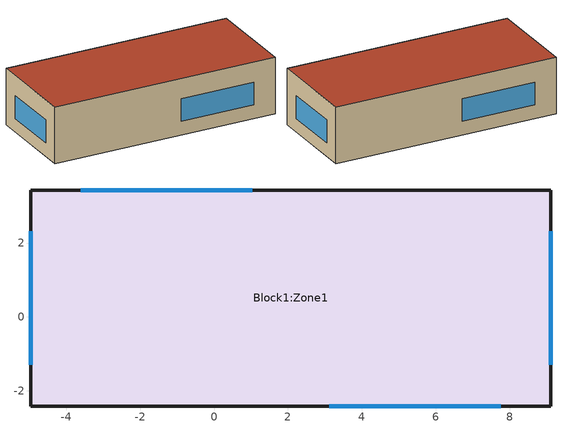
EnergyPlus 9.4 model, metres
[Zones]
Block1:Zone1
 floor ground (Project ground floor): 9.11,-2.41 -4.95,-2.41 -4.95,3.44 9.11,3.44 z0
 wall outside (Project wall): 9.11,-2.41 9.11,3.44 -4.95,3.44 -4.95,-2.41 9.11,-2.41 z0:3.5
 window (1001): 9.11,-1.29 9.11,2.31 / -4.95,2.31 -4.95,-1.29 z0.84:2.26
 window x2 (1001): 1.03,3.44 -3.61,3.44 / 3.13,-2.41 7.76,-2.41 z0.84:2.26
 roof outside (Project flat roof): -4.95,-2.41 9.11,-2.41 9.11,3.44 -4.95,3.44 z3.5
[Building]
Building: North Axis=0; Terrain=Suburbs; Loads Convergence Tolerance Value=0.04; Temperature Convergence Tolerance Value=0.4; Solar Distribution=FullExterior; Maximum Number of Warmup Days=25; Minimum Number of Warmup Days=6
[Site:Location]
Untitled (O1-O1:31-12)  (01-01:31-12): Latitude=40.45; Longitude=-3.55; Time Zone=1; Elevation=582
[SizingPeriod:DesignDay] Day of Month=15; Humidity Condition Type=WetBulb; Barometric Pressure=94525.9; Wind Direction=0; Rain Indicator=No; Snow Indicator=No
Name | Month | Day Type | Maximum DryBulb Temperature | Daily DryBulb Temperature Range | Wetbulb or DewPoint at Maximum DryBulb | Wind Speed | Daylight Saving Time Indicator | Solar Model Indicator | Sky Clearness
Summer Design Day in Untitled (O1-O1:31-12) Jul | 7 | SummerDesignDay | 38.2 | 17.5 | 20.3 | 0 | Yes | ASHRAEClearSky | 0.98
Summer Design Day in Untitled (O1-O1:31-12) Aug | 8 | SummerDesignDay | 38 | 17.4 | 19.9 | 0 | Yes | ASHRAEClearSky | 0.98
Summer Design Day in Untitled (O1-O1:31-12) Sep | 9 | SummerDesignDay | 34.9 | 16.8 | 19.3 | 0 | Yes | ASHRAEClearSky | 0.98
Winter Design Day in Untitled (O1-O1:31-12) | 1 | WinterDesignDay | -4 | 0 | -4 | 11.6 | No |  | 0
[Site:GroundTemperature:BuildingSurface]
18, 18, 18, 18, 18, 18, 18, 18, 18, 18, 18, 18
[Site:GroundTemperature:FCfactorMethod]
January Ground Temperature=6.09; February Ground Temperature=5.28; March Ground Temperature=6.71; April Ground Temperature=8.95; May Ground Temperature=14.81; June Ground Temperature=19.34; July Ground Temperature=22.39; August Ground Temperature=23.32; September Ground Temperature=21.74; October Ground Temperature=18.22; November Ground Temperature=13.53; December Ground Temperature=9.18
[Site:GroundTemperature:Shallow]
14, 14, 14, 14, 14, 14, 14, 14, 14, 14, 14, 14
[Site:GroundTemperature:Deep]
14, 14, 14, 14, 14, 14, 14, 14, 14, 14, 14, 14
[Site:GroundReflectance]
0.2, 0.2, 0.2, 0.2, 0.2, 0.2, 0.2, 0.2, 0.2, 0.2, 0.2, 0.2
[Site:GroundReflectance:SnowModifier]
2, 2
[Material] Roughness=Rough; Thermal Absorptance=0.9
Name | Thickness | Conductivity | Density | Specific Heat | Solar Absorptance | Visible Absorptance
Urea Formaldehyde Foam_.1327 | 0.1327 | 0.04 | 10 | 1400 | 0.6 | 0.6
Cast Concrete_.1 | 0.1 | 1.13 | 2000 | 1000 | 0.6 | 0.6
Floor/Roof Screed_.O7 | 0.07 | 0.41 | 1200 | 840 | 0.73 | 0.73
Timber Flooring_.O3 | 0.03 | 0.14 | 650 | 1200 | 0.78 | 0.78
Asphalt 1_.O1 | 0.01 | 0.7 | 2100 | 1000 | 0.85 | 0.9
MW Glass Wool (rolls)_.1445 | 0.1445 | 0.04 | 12 | 840 | 0.6 | 0.6
Plasterboard_.O13 | 0.013 | 0.25 | 2800 | 896 | 0.5 | 0.5
Brickwork Outer_.1 | 0.1 | 0.84 | 1700 | 800 | 0.7 | 0.7
XPS Extruded Polystyrene  - CO2 Blowing_.O795 | 0.0795 | 0.034 | 35 | 1400 | 0.6 | 0.6
Concrete Block (Medium)_.1 | 0.1 | 0.51 | 1400 | 1000 | 0.6 | 0.6
Gypsum Plastering_.O13 | 0.013 | 0.4 | 1000 | 1000 | 0.5 | 0.5
[Material:NoMass]
3_RVAL_3: Roughness=Rough; Thermal Resistance=0.18; Thermal Absorptance=0.9; Solar Absorptance=0.7; Visible Absorptance=0.7
[WindowMaterial:Glazing] Optical Data Type=SpectralAverage; Thickness=0.003; Infrared Transmittance at Normal Incidence=0; Front Side Infrared Hemispherical Emissivity=0.84; Conductivity=0.9; Dirt Correction Factor for Solar and Visible Transmittance=1
Name | Solar Transmittance at Normal Incidence | Front Side Solar Reflectance at Normal Incidence | Back Side Solar Reflectance at Normal Incidence | Visible Transmittance at Normal Incidence | Front Side Visible Reflectance at Normal Incidence | Back Side Visible Reflectance at Normal Incidence | Back Side Infrared Hemispherical Emissivity
2 | 0.837 | 0.075 | 0.075 | 0.898 | 0.081 | 0.081 | 0.84
38 | 0.74 | 0.09 | 0.1 | 0.82 | 0.11 | 0.12 | 0.2
[WindowMaterial:Gas]
1002: Gas Type=Air; Thickness=0.013
[Construction]
Project ground floor: Urea Formaldehyde Foam_.1327, Cast Concrete_.1, Floor/Roof Screed_.O7, Timber Flooring_.O3
Project flat roof: Asphalt 1_.O1, MW Glass Wool (rolls)_.1445, 3_RVAL_3, Plasterboard_.O13
Project wall: Brickwork Outer_.1, XPS Extruded Polystyrene  - CO2 Blowing_.O795, Concrete Block (Medium)_.1, Gypsum Plastering_.O13
1001: 38, 1002, 2
[Zone]
Block1:Zone1: Type=1; Multiplier=1; Volume=248.2173; Floor Area=70.9192; Zone Inside Convection Algorithm=TARP; Part of Total Floor Area=Yes
[PEOPLE]
People Block1:Zone1: Zone or ZoneList=Block1:Zone1; Number of People Schedule=Office_OpenOff_Occ; Number of People Calculation Method=People/Area; People per Zone Floor Area=0.111; Fraction Radiant=0.3; Sensible Heat Fraction=AutoCalculate; Activity Level Schedule=Activity Schedule 10; Carbon Dioxide Generation Rate=3.82e-08; Enable ASHRAE 55 Comfort Warnings=No; Mean Radiant Temperature Calculation Type=ZoneAveraged; Work Efficiency Schedule=Work efficiency; Clothing Insulation Calculation Method=ClothingInsulationSchedule; Clothing Insulation Schedule=Clothing Schedule 10; Air Velocity Schedule=AirVelocitySchedule
[Lights]
Block1:Zone1: Zone or ZoneList=Block1:Zone1; Schedule=Office_OpenOff_Light; Design Level Calculation Method=Watts/Area; Watts per Zone Floor Area=20; Return Air Fraction=0; Fraction Radiant=0.42; Fraction Visible=0.18; Fraction Replaceable=1
[OtherEquipment]
Block1:Zone1 Equipment gain 1: Fuel Type=Electricity; Zone or ZoneList=Block1:Zone1; Schedule=Office_OpenOff_Equip; Design Level Calculation Method=Watts/Area; Power per Zone Floor Area=11.77; Fraction Latent=0; Fraction Radiant=0.2; Fraction Lost=0; Carbon Dioxide Generation Rate=0; EndUse Subcategory=ELECTRIC EQUIPMENT#Block1:Zone1#05
[ZoneInfiltration:DesignFlowRate]
Block1:Zone1 Infiltration: Zone or ZoneList=Block1:Zone1; Schedule=On 24/7; Design Flow Rate Calculation Method=Flow/zone; Design Flow Rate=0.048264; Constant Term Coefficient=1; Temperature Term Coefficient=0; Velocity Term Coefficient=0; Velocity Squared Term Coefficient=0
[DesignSpecification:OutdoorAir]
Block1:Zone1: Outdoor Air Method=Sum; Outdoor Air Flow per Person=0.01; Outdoor Air Flow per Zone Floor Area=0; Outdoor Air Flow per Zone=0; Outdoor Air Flow Air Changes per Hour=0; Outdoor Air Schedule=Office_OpenOff_Occ
[DesignSpecification:ZoneAirDistribution]
Block1:Zone1: Zone Air Distribution Effectiveness in Cooling Mode=1; Zone Air Distribution Effectiveness in Heating Mode=1
[Sizing:Zone]
Block1:Zone1: Zone Cooling Design Supply Air Temperature Input Method=SupplyAirTemperature; Zone Cooling Design Supply Air Temperature=12; Zone Cooling Design Supply Air Temperature Difference=0; Zone Heating Design Supply Air Temperature Input Method=SupplyAirTemperature; Zone Heating Design Supply Air Temperature=35; Zone Heating Design Supply Air Temperature Difference=0; Zone Cooling Design Supply Air Humidity Ratio=0.0077; Zone Heating Design Supply Air Humidity Ratio=0.0156; Design Specification Outdoor Air Object=Block1:Zone1; Zone Heating Sizing Factor=1.25; Zone Cooling Sizing Factor=1.15; Cooling Design Air Flow Method=DesignDay; Cooling Minimum Air Flow Fraction=0; Heating Design Air Flow Method=DesignDay; Design Specification Zone Air Distribution Object=Block1:Zone1; Account for Dedicated Outdoor Air System=No; Dedicated Outdoor Air System Control Strategy=NeutralSupplyAir; Dedicated Outdoor Air Low Setpoint Temperature for Design=autosize; Dedicated Outdoor Air High Setpoint Temperature for Design=autosize
[ZoneControl:Thermostat]
Block1:Zone1 Thermostat: Zone or ZoneList=Block1:Zone1; Control Type Schedule=Zone Control Type Sched; Control 1=Dual Setpoint - Zone Block1:Zone1
[ThermostatSetpoint:DualSetpoint]
Dual Setpoint - Zone Block1:Zone1: Heating Setpoint Temperature Schedule=Block1:Zone1 Heating Setpoint Schedule; Cooling Setpoint Temperature Schedule=Block1:Zone1 Cooling SP Sch
[ZoneHVAC:IdealLoadsAirSystem]
Block1:Zone1 Ideal Loads Air: Maximum Heating Supply Air Temperature=35; Minimum Cooling Supply Air Temperature=12; Maximum Heating Supply Air Humidity Ratio=0.0156; Minimum Cooling Supply Air Humidity Ratio=0.0077; Heating Limit=LimitCapacity; Maximum Heating Air Flow Rate=Autosize; Maximum Sensible Heating Capacity=Autosize; Cooling Limit=LimitFlowRateAndCapacity; Maximum Cooling Air Flow Rate=Autosize; Maximum Total Cooling Capacity=Autosize; Heating Availability Schedule=Block1:Zone1 Heating Availability Sch; Cooling Availability Schedule=Block1:Zone1 Cooling Availability Sch; Dehumidification Control Type=None; Humidification Control Type=None; Design Specification Outdoor Air Object=Block1:Zone1; Outdoor Air Economizer Type=NoEconomizer; Heat Recovery Type=None
[Zone equipment]
Block1:Zone1: Block1:Zone1 Ideal Loads Air
[ENERGYMANAGEMENTSYSTEM:PROGRAM]
SetComfTemp: if AdapStand == 1; set ComfTemp = RMOT*0.33+18.8; elseif AdapStand == 2; set ComfTemp = PMOT*0.31+17.8; endif
CountHours_Block1_Zone1: if (AdapStand == 1 ); if (RMOT >= AHSTall) && (RMOT <= ACSTaul); if (Block1_Zone1_OpT <= ACSTnoTol); if (Block1_Zone1_OpT >= AHSTnoTol); set ComfHours_Block1_Zone1 = 1*ZoneTimeStep; set DiscomfAppHotHours_Block1_Zone1 = 0; set DiscomfAppColdHours_Block1_Zone1 = 0; set DiscomfNonAppHotHours_Block1_Zone1 = 0; set DiscomfNonAppColdHours_Block1_Zone1 = 0; endif; elseif (Block1_Zone1_OpT > ACSTnoTol); set ComfHours_Block1_Zone1 = 0; set DiscomfAppHotHours_Block1_Zone1 = 1*ZoneTimeStep; set DiscomfAppColdHours_Block1_Zone1 = 0; set DiscomfNonAppHotHours_Block1_Zone1 = 0; set DiscomfNonAppColdHours_Block1_Zone1 = 0; elseif (Block1_Zone1_OpT < AHSTnoTol); set ComfHours_Block1_Zone1 = 0; set DiscomfAppHotHours_Block1_Zone1 = 0; set DiscomfAppColdHours_Block1_Zone1 = 1*ZoneTimeStep; set DiscomfNonAppHotHours_Block1_Zone1 = 0; set DiscomfNonAppColdHours_Block1_Zone1 = 0; endif; elseif (RMOT > ACSTaul); set ComfHours_Block1_Zone1 = 0; set DiscomfAppHotHours_Block1_Zone1 = 0; set DiscomfAppColdHours_Block1_Zone1 = 0; set DiscomfNonAppHotHours_Block1_Zone1 = 1*ZoneTimeStep; set DiscomfNonAppColdHours_Block1_Zone1 = 0; elseif (RMOT < AHSTall); set ComfHours_Block1_Zone1 = 0; set DiscomfAppHotHours_Block1_Zone1 = 0; set DiscomfAppColdHours_Block1_Zone1 = 0; set DiscomfNonAppHotHours_Block1_Zone1 = 0; set DiscomfNonAppColdHours_Block1_Zone1 = 1*ZoneTimeStep; endif; elseif (AdapStand == 2 ); if (PMOT >= AHSTall) && (PMOT <= ACSTaul); if (Block1_Zone1_OpT <= ACSTnoTol); if (Block1_Zone1_OpT >= AHSTnoTol); set ComfHours_Block1_Zone1 = 1*ZoneTimeStep; set DiscomfAppHotHours_Block1_Zone1 = 0; set DiscomfAppColdHours_Block1_Zone1 = 0; set DiscomfNonAppHotHours_Block1_Zone1 = 0; set DiscomfNonAppColdHours_Block1_Zone1 = 0; endif; elseif (Block1_Zone1_OpT > ACSTnoTol); set ComfHours_Block1_Zone1 = 0; set DiscomfAppHotHours_Block1_Zone1 = 1*ZoneTimeStep; set DiscomfAppColdHours_Block1_Zone1 = 0; set DiscomfNonAppHotHours_Block1_Zone1 = 0; set DiscomfNonAppColdHours_Block1_Zone1 = 0; elseif (Block1_Zone1_OpT < AHSTnoTol); set ComfHours_Block1_Zone1 = 0; set DiscomfAppHotHours_Block1_Zone1 = 0; set DiscomfAppColdHours_Block1_Zone1 = 1*ZoneTimeStep; set DiscomfNonAppHotHours_Block1_Zone1 = 0; set DiscomfNonAppColdHours_Block1_Zone1 = 0; endif; elseif (PMOT > ACSTaul); set ComfHours_Block1_Zone1 = 0; set DiscomfAppHotHours_Block1_Zone1 = 0; set DiscomfAppColdHours_Block1_Zone1 = 0; set DiscomfNonAppHotHours_Block1_Zone1 = 1*ZoneTimeStep; set DiscomfNonAppColdHours_Block1_Zone1 = 0; elseif (PMOT < AHSTall); set ComfHours_Block1_Zone1 = 0; set DiscomfAppHotHours_Block1_Zone1 = 0; set DiscomfAppColdHours_Block1_Zone1 = 0; set DiscomfNonAppHotHours_Block1_Zone1 = 0; set DiscomfNonAppColdHours_Block1_Zone1 = 1*ZoneTimeStep; endif; endif
SetAppLimits: If AdapStand == 1; set ACSTaul = 30; set ACSTall = 10; set AHSTaul = 30; set AHSTall = 10; elseif AdapStand == 2; set ACSTaul = 33.5; set ACSTall = 10; set AHSTaul = 33.5; set AHSTall = 10; else; set ACSTaul = 50; set ACSTall = 50; set AHSTaul = 50; set AHSTall = 50; endif
ApplyCAT: if (AdapStand == 1 ); if (CAT == 1); set ACSToffset = 2; set AHSToffset = -3; elseif (CAT == 2); set ACSToffset = 3; set AHSToffset = -4; elseif (CAT == 3); set ACSToffset = 4; set AHSToffset = -5; endif; elseif (AdapStand == 2 ); if (CAT == 90); set ACSToffset = 2.5; set AHSToffset = -2.5; elseif (CAT == 80); set ACSToffset = 3.5; set AHSToffset = -3.5; endif; endif
SetAST: if (AdapStand == 0) && (CurrentTime < 7); set ACST = 27+ACSTtol; set AHST = 17+AHSTtol; elseif (AdapStand == 0) && (CurrentTime < 15); set ACST = 25; set AHST = 20+AHSTtol; elseif (AdapStand == 0) && (CurrentTime < 23); set ACST = 25+ACSTtol; set AHST = 20+AHSTtol; elseif (AdapStand == 0) && (CurrentTime < 24); set ACST = 27+ACSTtol; set AHST = 17+AHSTtol; endif; if (AdapStand == 1) && (ComfMod == 0); if (DayOfYear >= 121) && (DayOfYear < 274); if (CAT==1); set ACST = 25.5+ACSTtol; elseif (CAT==2); set ACST = 26+ACSTtol; elseif (CAT==3); set ACST = 27+ACSTtol; endif; else; if (CAT==1); set ACST = 25+ACSTtol; elseif (CAT==2); set ACST = 25+ACSTtol; elseif (CAT==3); set ACST = 25+ACSTtol; endif; endif; endif; if (AdapStand == 1) && (ComfMod == 0); if (DayOfYear >= 121) && (DayOfYear < 274); if (CAT==1); set AHST = 23.5+AHSTtol; elseif (CAT==2); set AHST = 23+AHSTtol; elseif (CAT==3); set AHST = 22+AHSTtol; endif; else; if (CAT==1); set AHST = 21+AHSTtol; elseif (CAT==2); set AHST = 20+AHSTtol; elseif (CAT==3); set AHST = 18+AHSTtol; endif; endif; endif; if (AdapStand == 1) && (ComfMod == 1) && (RMOT >= ACSTall) && (RMOT <= ACSTaul); set ACST = RMOT*0.33+18.8+ACSToffset+ACSTtol; elseif (AdapStand == 1) && (ComfMod == 1) && (CurrentTime < 7); set ACST = 27+ACSTtol; elseif (AdapStand == 1) && (ComfMod == 1) && (CurrentTime < 15); set ACST = 50; elseif (AdapStand == 1) && (ComfMod == 1) && (CurrentTime < 23); set ACST = 25+ACSTtol; elseif (AdapStand == 1) && (ComfMod == 1) && (CurrentTime < 24); set ACST = 27+ACSTtol; endif; if (AdapStand == 1) && (ComfMod == 1) && (RMOT >= AHSTall) && (RMOT <= AHSTaul); set AHST = RMOT*0.33+18.8+AHSToffset+AHSTtol; elseif (AdapStand == 1) && (ComfMod == 1) && (CurrentTime < 7); set AHST = 17+AHSTtol; elseif (AdapStand == 1) && (ComfMod == 1) && (CurrentTime < 23); set AHST = 20+AHSTtol; elseif (AdapStand == 1) && (ComfMod == 1) && (CurrentTime < 24); set AHST = 17+AHSTtol; endif; if (AdapStand == 1) && (ComfMod == 2) && (RMOT >= ACSTall) && (RMOT <= ACSTaul); set ACST = RMOT*0.33+18.8+ACSToffset+ACSTtol; elseif (AdapStand == 1) && (ComfMod == 2) && (RMOT < ACSTall) && (CAT==1); set ACST = 25+ACSTtol; elseif (AdapStand == 1) && (ComfMod == 2) && (RMOT > ACSTaul) && (CAT==1); set ACST = 25.5+ACSTtol; elseif (AdapStand == 1) && (ComfMod == 2) && (RMOT < ACSTall) && (CAT==2); set ACST = 25+ACSTtol; elseif (AdapStand == 1) && (ComfMod == 2) && (RMOT > ACSTaul) && (CAT==2); set ACST = 26+ACSTtol; elseif (AdapStand == 1) && (ComfMod == 2) && (RMOT < ACSTall) && (CAT==3); set ACST = 25+ACSTtol; elseif (AdapStand == 1) && (ComfMod == 2) && (RMOT > ACSTaul) && (CAT==3); set ACST = 27+ACSTtol; endif; if (AdapStand == 1) && (ComfMod == 2) && (RMOT >= AHSTall) && (RMOT <= AHSTaul); set AHST = RMOT*0.33+18.8+AHSToffset+AHSTtol; elseif (AdapStand == 1) && (ComfMod == 2) && (RMOT < AHSTall) && (CAT==1); set AHST = 21+AHSTtol; elseif (AdapStand == 1) && (ComfMod == 2) && (RMOT > AHSTaul) && (CAT==1); set AHST = 23.5+AHSTtol; elseif (AdapStand == 1) && (ComfMod == 2) && (RMOT < AHSTall) && (CAT==2); set AHST = 20+AHSTtol; elseif (AdapStand == 1) && (ComfMod == 2) && (RMOT > AHSTaul) && (CAT==2); set AHST = 23+AHSTtol; elseif (AdapStand == 1) && (ComfMod == 2) && (RMOT < AHSTall) && (CAT==3); set AHST = 18+AHSTtol; elseif (AdapStand == 1) && (ComfMod == 2) && (RMOT > AHSTaul) && (CAT==3); set AHST = 22+AHSTtol; endif; if (AdapStand == 1) && (ComfMod == 3) && (RMOT >= ACSTall) && (RMOT <= ACSTaul); set ACST = RMOT*0.33+18.8+ACSToffset+ACSTtol; elseif (AdapStand == 1) && (ComfMod == 3) && (RMOT < ACSTall); set ACST = ACSTall*0.33+18.8+ACSToffset+ACSTtol; elseif (AdapStand == 1) && (ComfMod == 3) && (RMOT > ACSTaul); set ACST = ACSTaul*0.33+18.8+ACSToffset+ACSTtol; endif; if (AdapStand == 1) && (ComfMod == 3) && (RMOT >= AHSTall) && (RMOT <= AHSTaul); set AHST = RMOT*0.33+18.8+AHSToffset+AHSTtol; elseif (AdapStand == 1) && (ComfMod == 3) && (RMOT < AHSTall); set AHST = AHSTall*0.33+18.8+AHSToffset+AHSTtol; elseif (AdapStand == 1) && (ComfMod == 3) && (RMOT > AHSTaul); set AHST = AHSTaul*0.33+18.8+AHSToffset+AHSTtol; endif; if (AdapStand == 2) && (ComfMod == 0); if (DayOfYear >= 121) && (DayOfYear < 274); if (CAT==80); set ACST = 26.8+ACSTtol; elseif (CAT==90); set ACST = 25.8+ACSTtol; endif; else; if (CAT==80); set ACST = 22.9+ACSTtol; elseif (CAT==90); set ACST = 23.9+ACSTtol; endif; endif; endif; if (AdapStand == 2) && (ComfMod == 0); if (DayOfYear >= 121) && (DayOfYear < 274); if (CAT==80); set AHST = 24.6+AHSTtol; elseif (CAT==90); set AHST = 23.6+AHSTtol; endif; else; if (CAT==80); set AHST = 18.6+AHSTtol; elseif (CAT==90); set AHST = 19.6+AHSTtol; endif; endif; endif; if (AdapStand == 2) && (ComfMod == 1) && (PMOT >= ACSTall) && (PMOT <= ACSTaul); set ACST = PMOT*0.31+17.8+ACSToffset+ACSTtol; elseif (AdapStand == 2) && (ComfMod == 1) && (CurrentTime < 7); set ACST = 27+ACSTtol; elseif (AdapStand == 2) && (ComfMod == 1) && (CurrentTime < 15); set ACST = 50; elseif (AdapStand == 2) && (ComfMod == 1) && (CurrentTime < 23); set ACST = 25+ACSTtol; elseif (AdapStand == 2) && (ComfMod == 1) && (CurrentTime < 24); set ACST = 27+ACSTtol; endif; if (AdapStand == 2) && (ComfMod == 1) && (PMOT >= AHSTall) && (PMOT <= AHSTaul); set AHST = PMOT*0.31+17.8+AHSToffset+AHSTtol; elseif (AdapStand == 2) && (ComfMod == 1) && (CurrentTime < 7); set AHST = 17+AHSTtol; elseif (AdapStand == 2) && (ComfMod == 1) && (CurrentTime < 23); set AHST = 20+AHSTtol; elseif (AdapStand == 2) && (ComfMod == 1) && (CurrentTime < 24); set AHST = 17+AHSTtol; endif; if (AdapStand == 2) && (ComfMod == 2) && (PMOT >= ACSTall) && (PMOT <= ACSTaul); set ACST = PMOT*0.31+17.8+ACSToffset+ACSTtol; elseif (AdapStand == 2) && (ComfMod == 2) && (PMOT < ACSTall); set ACST = 23.9+ACSTtol; elseif (AdapStand == 2) && (ComfMod == 2) && (PMOT > ACSTaul); set ACST = 26.8+ACSTtol; endif; if (AdapStand == 2) && (ComfMod == 2) && (PMOT >= AHSTall) && (PMOT <= AHSTaul); set AHST = PMOT*0.31+17.8+AHSToffset+AHSTtol; elseif (AdapStand == 2) && (ComfMod == 2) && (PMOT < AHSTall); set AHST = 19.6+AHSTtol; elseif (AdapStand == 2) && (ComfMod == 2) && (PMOT > AHSTaul); set AHST = 23.6+AHSTtol; endif; if (AdapStand == 2) && (ComfMod == 3) && (PMOT >= ACSTall) && (PMOT <= ACSTaul); set ACST = PMOT*0.31+17.8+ACSToffset+ACSTtol; elseif (AdapStand == 2) && (ComfMod == 3) && (PMOT < ACSTall); set ACST = ACSTall*0.31+17.8+ACSToffset+ACSTtol; elseif (AdapStand == 2) && (ComfMod == 3) && (PMOT > ACSTaul); set ACST = ACSTaul*0.31+17.8+ACSToffset+ACSTtol; endif; if (AdapStand == 2) && (ComfMod == 3) && (PMOT >= AHSTall) && (PMOT <= AHSTaul); set AHST = PMOT*0.31+17.8+AHSToffset+AHSTtol; elseif (AdapStand == 2) && (ComfMod == 3) && (PMOT < AHSTall); set AHST = AHSTall*0.31+17.8+AHSToffset+AHSTtol; elseif (AdapStand == 2) && (ComfMod == 3) && (PMOT > AHSTaul); set AHST = AHSTaul*0.31+17.8+AHSToffset+AHSTtol; endif
SetASTnoTol: set ACSTnoTol = ACST-ACSTtol; set AHSTnoTol = AHST-AHSTtol
CountHoursNoApp_Block1_Zone1: if (Block1_Zone1_OpT <= ACSTnoTol); if (Block1_Zone1_OpT >= AHSTnoTol); set ComfHoursNoApp_Block1_Zone1  = 1*ZoneTimeStep; else; set ComfHoursNoApp_Block1_Zone1 = 0; endif; else; set ComfHoursNoApp_Block1_Zone1 = 0; endif
[WaterUse:Equipment]
DHW Block1:Zone1: EndUse Subcategory=DHW Block1:Zone1; Peak Flow Rate=4.37773e-07; Flow Rate Fraction Schedule=Office_OpenOff_Occ; Target Temperature Schedule=DHW Supply Temperature Block1:Zone1; Hot Water Supply Temperature Schedule=DHW Supply Temperature Block1:Zone1; Cold Water Supply Temperature Schedule=DHW Mains Temperature Block1:Zone1; Zone=Block1:Zone1
[Schedule:Day:Hourly]
Summer Control Type Day Sch; Winter Control Type Day Sch: 4, 4, 4, 4, 4, 4, 4, 4, 4, 4, 4, 4, 4, 4, 4, 4, 4, 4, 4, 4, 4, 4, 4, 4
[Schedule:Week:Daily]
Summer Control Type Week Sch: Summer Control Type Day Sch, Summer Control Type Day Sch, Summer Control Type Day Sch, Summer Control Type Day Sch, Summer Control Type Day Sch, Summer Control Type Day Sch, Summer Control Type Day Sch, Summer Control Type Day Sch, Summer Control Type Day Sch, Summer Control Type Day Sch, Summer Control Type Day Sch, Summer Control Type Day Sch
Winter Control Type Week Sch: Winter Control Type Day Sch, Winter Control Type Day Sch, Winter Control Type Day Sch, Winter Control Type Day Sch, Winter Control Type Day Sch, Winter Control Type Day Sch, Winter Control Type Day Sch, Winter Control Type Day Sch, Winter Control Type Day Sch, Winter Control Type Day Sch, Winter Control Type Day Sch, Winter Control Type Day Sch
[Schedule:Year]
Zone Control Type Sched: Winter Control Type Week Sch, 1, 1, 3, 31, Summer Control Type Week Sch, 4, 1, 9, 30, Winter Control Type Week Sch, 10, 1, 12, 31
[Schedule:Compact]
Work efficiency: Through: 12/31, For: AllDays, Until: 24:00, 0
AirVelocitySchedule: Through: 12/31, For: AllDays, Until: 24:00, .137
On 24/7: Through: 12/31, For: AllDays, Until: 24:00, 1
Office_OpenOff_Occ: Through: 31 Dec, For: Weekdays SummerDesignDay, Until: 07:00, 0, Until: 08:00, 0.25, Until: 09:00, 0.5, Until: 12:00, 1, Until: 14:00, 0.75, Until: 17:00, 1, Until: 18:00, 0.5, Until: 19:00, 0.25, Until: 24:00, 0, For: Weekends, Until: 24:00, 0, For: Holidays, Until: 24:00, 0, For: WinterDesignDay AllOtherDays, Until: 24:00, 0
Office_OpenOff_Equip: Through: 31 Dec, For: Weekdays SummerDesignDay, Until: 07:00, 0.05394, Until: 20:00, 1, Until: 24:00, 0.05394, For: Weekends, Until: 24:00, 0.05394, For: Holidays, Until: 24:00, 0.05394, For: WinterDesignDay AllOtherDays, Until: 24:00, 0
Office_OpenOff_Light: Through: 31 Dec, For: Weekdays SummerDesignDay, Until: 07:00, 0, Until: 19:00, 1, Until: 24:00, 0, For: Weekends, Until: 24:00, 0, For: Holidays, Until: 24:00, 0, For: WinterDesignDay AllOtherDays, Until: 24:00, 0
Activity Schedule 10: Through: 12/31, For: AllDays, Until: 24:00, 110.7
Clothing Schedule 10: Through: 4/1, For: AllDays, Until: 24:00, 1, Through: 9/30, For: AllDays, Until: 24:00, .5, Through: 12/31, For: AllDays, Until: 24:00, 1
DHW Supply Temperature Block1:Zone1: Through: 12/31, For: AllDays, Until: 24:00, 65
DHW Mains Temperature Block1:Zone1: Through: 12/31, For: AllDays, Until: 24:00, 10
Block1:Zone1 Heating Setpoint Schedule: Through: 31 Dec, For: Weekdays SummerDesignDay, Until: 05:00, 12, Until: 19:00, 22, Until: 24:00, 12, For: WinterDesignDay, Until: 24:00, 22, For: Weekends, Until: 24:00, 12, For: Holidays, Until: 24:00, 12, For: AllOtherDays, Until: 24:00, -50
Block1:Zone1 Heating Availability Sch: Through: 31 Dec, For: Weekdays SummerDesignDay, Until: 05:00, 1, Until: 19:00, 1, Until: 24:00, 1, For: WinterDesignDay, Until: 24:00, 1, For: Weekends, Until: 24:00, 1, For: Holidays, Until: 24:00, 1, For: AllOtherDays, Until: 24:00, 0
Block1:Zone1 Cooling SP Sch: Through: 31 Dec, For: Weekdays SummerDesignDay, Until: 05:00, 100, Until: 19:00, 24, Until: 24:00, 100, For: Weekends, Until: 24:00, 100, For: Holidays, Until: 24:00, 100, For: WinterDesignDay AllOtherDays, Until: 24:00, 100
Block1:Zone1 Cooling Availability Sch: Through: 31 Dec, For: Weekdays SummerDesignDay, Until: 05:00, 0, Until: 19:00, 1, Until: 24:00, 0, For: Weekends, Until: 24:00, 0, For: Holidays, Until: 24:00, 0, For: WinterDesignDay AllOtherDays, Until: 24:00, 0
